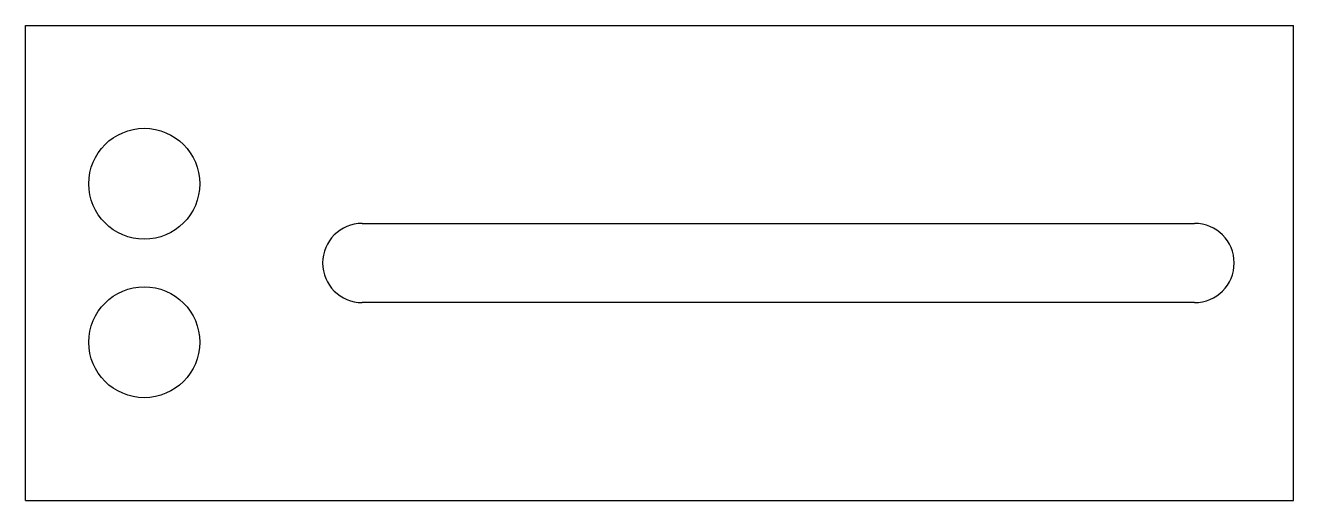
# Model space of a CAD drawing. Header units: metres. Extents: x 0 to 80, y 0 to 30.
import ezdxf

# ---------------------------------------------------------------- set-up
doc = ezdxf.new("R2010")
doc.units = ezdxf.units.M

msp = doc.modelspace()

# ---------------------------------------------------------------- linework, layer by layer
for p, q in [((0, 0), (0, 30)), ((0, 30), (80, 30)), ((80, 0), (80, 30)), ((21.25, 17.5), (73.75, 17.5)), ((73.75, 12.5), (21.25, 12.5)), ((0, 0), (80, 0))]:
    msp.add_line(p, q)
for centre in [(7.5, 20), (7.5, 10)]:
    msp.add_circle(centre, 3.5)
for centre, start, end in [((21.25, 15), 90, 270), ((73.75, 15), -90, 90)]:
    msp.add_arc(centre, 2.5, start, end)

doc.saveas('drawing.dxf')
